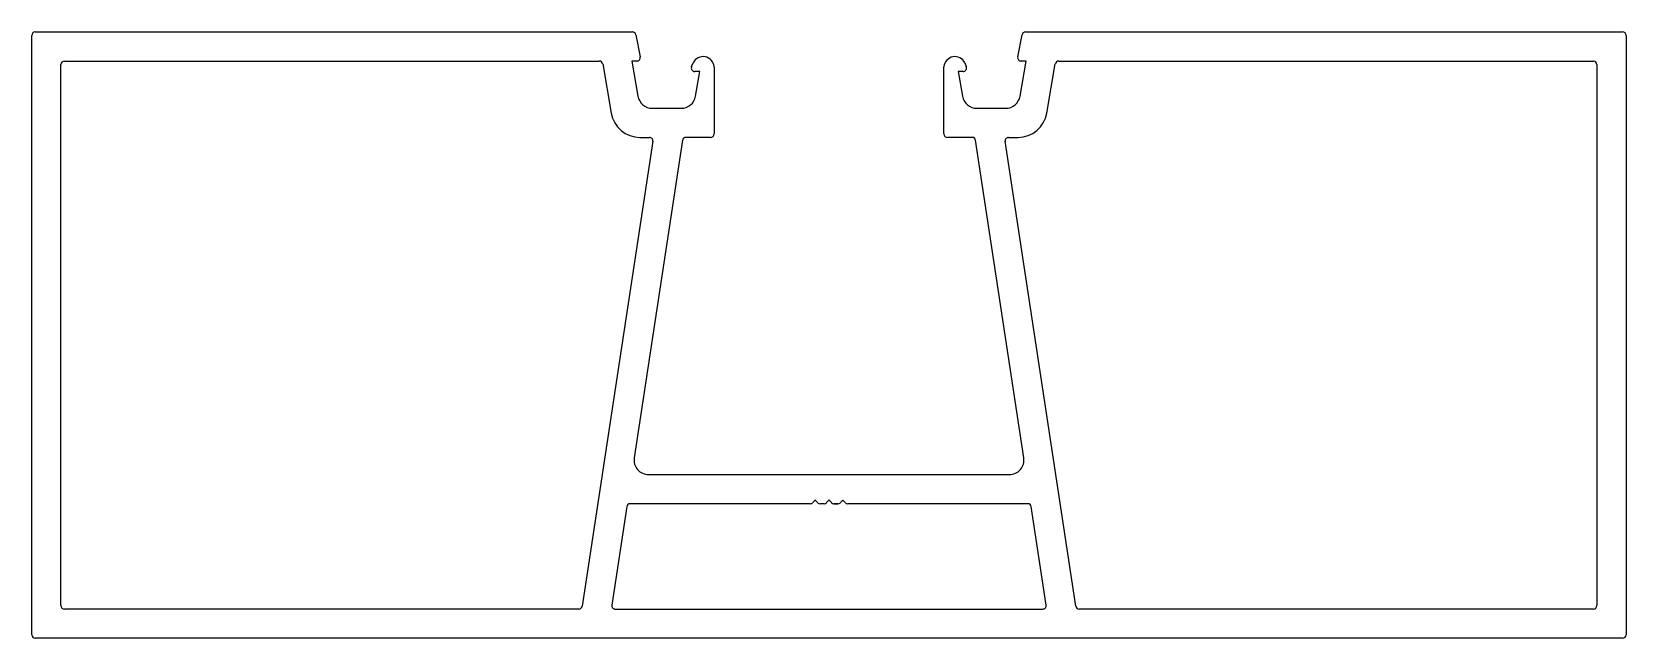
# Model space of a CAD drawing. Extents: x -57 to 57, y 0 to 44.
import ezdxf

# ---------------------------------------------------------------- set-up
doc = ezdxf.new("R2010")
doc.units = 0
doc.header["$MEASUREMENT"] = 0
doc.layers.get('0').update_dxf_attribs({"linetype": 'CONTINUOUS'})
doc.layers.add('1', color=7, linetype='CONTINUOUS')

msp = doc.modelspace()

# ---------------------------------------------------------------- linework, layer by layer
at = {"color": 7}
for p, q in [((-57.41, 0.55), (-57.41, 43.74)), ((-57.16, 43.99), (-14.16, 43.99)), ((-13.91, 43.79), (-13.6, 42.19)), ((13.59, 42.19), (13.9, 43.79)), ((14.15, 43.99), (57.14, 43.99)), ((57.39, 43.74), (57.39, 0.55)), ((-55.31, 2.65), (-55.31, 41.64)), ((-55.06, 41.89), (-16.55, 41.89)), ((-16.3, 41.69), (-15.69, 38.14)), ((-13.85, 41.89), (-14.21, 41.89)), ((-14.21, 41.89), (-13.77, 39.37)), ((-9.9, 41.49), (-9.78, 41.76)), ((-8.28, 41.48), (-8.28, 36.64)), ((8.27, 36.64), (8.27, 41.48)), ((9.77, 41.76), (9.88, 41.49)), ((13.76, 39.37), (14.19, 41.89)), ((14.19, 41.89), (13.83, 41.89)), ((15.68, 38.14), (16.29, 41.69)), ((16.54, 41.89), (55.04, 41.89)), ((55.29, 41.64), (55.29, 2.65)), ((-9.31, 41.14), (-9.67, 41.14)), ((-9.61, 39.37), (-9.31, 41.14)), ((9.65, 41.14), (9.29, 41.14)), ((9.29, 41.14), (9.6, 39.37)), ((-12.73, 38.49), (-10.65, 38.49)), ((10.64, 38.49), (12.72, 38.49)), ((-12.69, 36.11), (-17.78, 2.62)), ((-10.56, 36.18), (-14.03, 13.3)), ((-13.62, 36.39), (-12.94, 36.39)), ((-8.53, 36.39), (-10.31, 36.39)), ((10.3, 36.39), (8.52, 36.39)), ((14.02, 13.3), (10.55, 36.18)), ((17.77, 2.62), (12.68, 36.11)), ((12.93, 36.39), (13.61, 36.39)), ((-12.99, 12.09), (12.98, 12.09)), ((-18.03, 2.4), (-55.06, 2.4)), ((55.04, 2.4), (18.01, 2.4)), ((57.14, 0.3), (-57.16, 0.3))]:
    msp.add_line(p, q, dxfattribs=at)
for centre, radius, start, end in [((-57.16, 43.74), 0.25, 90, 180), ((-14.16, 43.74), 0.25, 11.0474, 90), ((14.15, 43.74), 0.25, 90, 168.9526), ((57.14, 43.74), 0.25, 0, 90), ((-55.06, 41.64), 0.25, 90, 180), ((-16.55, 41.64), 0.25, 9.7824, 90), ((-13.85, 42.14), 0.25, 270, 11.0474), ((-9.67, 41.39), 0.25, 156.9169, 270), ((-9.07, 41.42), 0.79, 4.3149, 154.5285), ((9.06, 41.42), 0.79, 25.4715, 175.6851), ((9.65, 41.39), 0.25, 270, 23.0831), ((13.83, 42.14), 0.25, 168.9526, 270), ((16.54, 41.64), 0.25, 90, 170.2176), ((55.04, 41.64), 0.25, 0, 90), ((-12.73, 39.54), 1.05, 189.7824, 270), ((-10.65, 39.54), 1.05, 270, 350.2176), ((10.64, 39.54), 1.05, 189.7824, 270), ((12.72, 39.54), 1.05, 270, 350.2176), ((-13.62, 38.49), 2.1, 189.7824, 270), ((13.61, 38.49), 2.1, 270, 350.2176), ((-12.94, 36.14), 0.25, 351.3669, 90), ((-10.31, 36.14), 0.25, 90, 171.3669), ((-8.53, 36.64), 0.25, 270, 360), ((8.52, 36.64), 0.25, 180, 270), ((10.3, 36.14), 0.25, 8.6331, 90), ((12.93, 36.14), 0.25, 90, 188.6331), ((-12.99, 13.14), 1.05, 171.3669, 270), ((12.98, 13.14), 1.05, 270, 8.6331), ((-55.06, 2.65), 0.25, 180, 270), ((-18.03, 2.65), 0.25, 270, 351.3669), ((18.01, 2.65), 0.25, 188.6331, 270), ((55.04, 2.65), 0.25, 270, 0), ((-57.16, 0.55), 0.25, 180, 270), ((57.14, 0.55), 0.25, 270, 0)]:
    msp.add_arc(centre, radius, start, end, dxfattribs=at)
at = {"layer": '1', "color": 7, "linetype": 'Continuous'}
for p, q in [((-14.57, 9.78), (-15.64, 2.69)), ((-1.36, 9.99), (-14.32, 9.99)), ((-1.01, 10.24), (-1.18, 10.07)), ((-0.83, 10.07), (-1, 10.24)), ((-0.36, 9.99), (-0.65, 9.99)), ((-0.01, 10.24), (-0.18, 10.07)), ((0.17, 10.07), (0, 10.24)), ((0.64, 9.99), (0.35, 9.99)), ((0.35, 9.99), (0.64, 9.99)), ((0.64, 9.99), (0.35, 9.99)), ((0.35, 9.99), (0.64, 9.99)), ((0.64, 9.99), (0.35, 9.99)), ((0.99, 10.24), (0.82, 10.07)), ((1.17, 10.07), (1, 10.24)), ((14.31, 9.99), (1.35, 9.99)), ((1.35, 9.99), (1.35, 9.99)), ((15.63, 2.69), (14.56, 9.78)), ((-15.4, 2.4), (15.39, 2.4))]:
    msp.add_line(p, q, dxfattribs=at)
for centre, radius, start, end in [((-14.32, 9.74), 0.25, 90, 171.3669), ((-1.36, 10.24), 0.25, 270, 315), ((-1.01, 10.23), 0.008, 45, 135), ((-0.65, 10.24), 0.25, 225, 270), ((-0.36, 10.24), 0.25, 270, 315), ((-0.01, 10.23), 0.008, 45, 135), ((0.35, 10.24), 0.25, 225, 270), ((0.64, 10.24), 0.25, 270, 315), ((0.99, 10.23), 0.008, 45, 135), ((1.35, 10.24), 0.25, 225, 270), ((14.31, 9.74), 0.25, 8.6331, 90), ((-15.4, 2.65), 0.25, 171.3669, 270), ((15.39, 2.65), 0.25, 270, 8.6331)]:
    msp.add_arc(centre, radius, start, end, dxfattribs=at)

doc.saveas('drawing.dxf')
